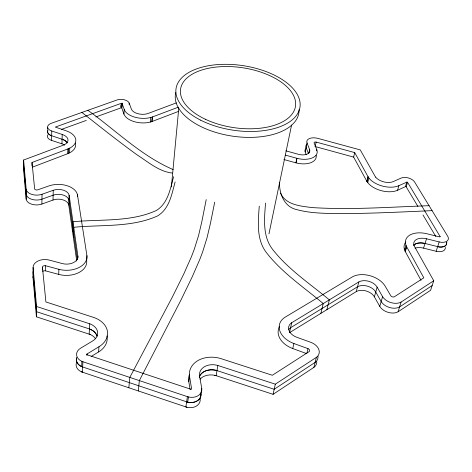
<?xml version="1.0" encoding="UTF-8"?>
<svg xmlns="http://www.w3.org/2000/svg" width="472" height="472" viewBox="0 0 472 472"><rect width="100%" height="100%" fill="white"/><g stroke="black" fill="none" stroke-linecap="round" stroke-linejoin="round"><path stroke-width="0.71" d="M64.422 144.692A11.529 6.496 1.6 0 1 63.537 145.087L23.606 160.02L23.6 169.649L26.172 199.178A10.455 6.372 -0.2 0 0 41.884 204.052L53.011 200.045A10.467 6.466 0.7 0 1 68.776 205.019L76.73 261.057M26.172 199.178L26.202 189.378L23.606 160.02M31.984 165.943L32.013 162.498L68.251 148.792A19.653 11.068 1.5 0 0 69.756 148.108A19.087 10.756 1.6 0 0 65.932 130.738L55.295 127.08L121.422 103.279L121.103 107.817L95.857 116.956M95.598 338.79A14.172 10.396 -0.2 0 0 90.4 334.583L36.427 316.806L33.016 277.701L33.105 267.524A11.623 7.741 -1.1 0 1 49.182 260.066L62.334 263.577A11.375 7.511 0.4 0 0 77.892 256.107L69.118 195.272A10.549 6.431 0.9 0 0 53.236 190.293L42.026 194.257A10.537 6.342 0 0 1 26.208 189.378M36.427 316.806L36.545 306.487L33.105 267.524M41.884 204.052L42.026 194.257M42.391 270.096L42.439 267.181A2.307 1.54 -1 0 1 45.631 265.76L58.876 269.311A20.502 13.535 0.3 0 0 86.931 255.753L77.473 194.847L77.432 196.346M47.554 129.529L47.595 127.18M86.913 255.641L86.671 260.774A20.42 13.57 0.3 0 1 58.729 274.403L45.536 270.857L45.631 265.765M64.682 145.087A11.151 6.372 1.4 0 0 61.95 143.83L51.572 140.396L51.767 131.015L62.215 134.449A11.245 6.337 1.6 0 1 64.416 144.692M53.011 200.045L53.236 190.293M61.95 143.83L62.215 134.449M58.729 274.403L58.876 269.311M32.633 167.076L67.891 153.618L68.045 148.869M75.314 143.069A19.022 10.791 1.5 0 1 69.585 152.851A19.582 11.11 1.5 0 1 68.092 153.542L68.251 148.792M69.59 152.857L69.756 148.108M68.776 205.025L69.118 195.272M72.558 231.658L72.936 221.769C100.601 219.037 130.343 222.288 156.244 210.547C167.973 203.473 170.303 188.865 173.607 176.717M73.343 237.204L73.732 227.286C101.586 224.507 131.523 227.722 157.607 215.91C169.395 208.819 171.784 194.157 175.124 181.962M77.797 258.267L77.892 256.107M186.635 401.825C192.476 404.203 201.916 400.952 200.936 393.53C201.933 400.952 192.47 404.215 186.635 401.825L82.152 366.797L81.668 366.602L81.933 361.369A10.762 8 0 0 1 80.57 348.23L92.559 341.02A14.266 10.343 0.1 0 0 90.978 324.293A14.656 10.632 0.1 0 0 89.727 323.792L36.545 306.487M81.933 361.369A9.983 7.422 -0.1 0 0 82.919 361.747L82.376 372.16L186.947 407.271A10.809 8.431 8.9 0 0 196.299 406.132A10.827 8.449 8.9 0 0 200.128 398.651L201.745 388.362L199.591 376.219A14.555 11.015 10.6 0 1 216.43 365.116A14.957 11.316 10.5 0 1 217.84 365.47L275.318 384.173L316.393 357.357A12.231 8.691 16.4 0 0 310.759 342.306L296.764 337.256A11.918 8.307 15.2 0 1 291.708 322.73L358.85 281.926A11.316 7.275 17.1 0 1 377.134 287.147L382.586 296.634A11.44 7.304 18.4 0 0 401.088 302.062M86.895 355.333L86.966 354.029L98.961 346.725L98.624 351.923L91.19 356.478M89.727 323.792L89.155 334.082A14.532 10.661 -0.2 0 1 90.4 334.583M121.794 107.994C124.49 97.81 118.578 106.495 121.794 107.994L123.93 114.065A17.665 9.588 5 0 0 150.314 122.053A18.184 9.865 5 0 0 151.819 121.593L178.351 111.475M259.27 206.134C258.149 221.657 256.249 239.021 266.184 252.319C281.931 272.668 303.697 287.194 323.255 303.555L320.842 313.39M123.93 114.065L124.254 109.51L122.112 103.456M129.104 104.395L129.198 103.102A7.682 4.112 4.3 0 0 117.67 99.775A7.115 3.805 4.3 0 0 117.032 99.975L51.165 123.34A7.54 4.171 1.7 0 0 50.51 123.599A8.142 4.502 1.7 0 0 51.772 131.015M265.547 203.06C264.379 218.501 262.397 235.811 272.326 249.045C288.056 269.27 309.809 283.637 329.35 299.856L326.901 309.661M150.32 122.059L150.733 117.498A18.243 9.829 5 0 0 152.238 117.038L178.227 107.215M151.86 121.575L152.238 117.038M152.002 121.528L152.421 116.967M128.844 387.783L129.806 377.411L172.333 297.077L183.82 273.907L191.461 256.644L194.257 249.31L198.529 235.687L201.874 221.486L206.205 199.632M171.377 186.959L178.788 107.994M138.29 390.958L139.346 380.597L181.071 299.82L192.358 276.539L199.886 259.205L202.659 251.853L206.919 238.201L210.3 223.982L214.713 202.116M190.068 389.335L188.818 381.754L189.567 376.591A24.715 18.697 10.6 0 1 218.176 357.9A25.488 19.299 10.5 0 1 220.56 358.502L272.356 375.264L309.172 351.581A2.431 1.729 16.4 0 0 307.998 348.637L293.908 343.522A21.482 14.974 15.2 0 1 284.917 317.314L352.377 276.881A20.384 13.116 17.1 0 1 385.205 286.238L390.727 295.69A2.272 1.451 18.4 0 0 394.315 296.799L423.809 277.825L406.669 246.762L405.259 251.517L421.012 280.327M82.919 361.747L187.384 396.639L185.885 406.964A10.036 7.829 8.8 0 0 186.947 407.271M187.703 402.132L188.458 396.946A10.921 8.419 8.8 0 0 201.739 388.368M199.39 377.506L199.591 376.219M217.84 365.47L216.129 375.677L273.082 394.332L313.88 367.387A12.136 8.726 16.6 0 0 316.759 361.735M285.442 155.129L296.817 158.285L295.903 162.852L283.867 159.501M316.163 155.312A16.768 9.351 11.3 0 1 296.068 162.893L296.976 158.327A16.827 9.316 11.2 0 0 316.771 149.595L314.128 143.022A1.835 1.003 11.7 0 1 316.14 142.072L354.72 152.603L368.125 176.888L366.956 181.454A19.387 10.791 14.7 0 0 367.729 182.587A18.809 10.473 14.7 0 0 397.607 190.234L405.477 186.605L406.121 186.711L417.867 206.37M306.198 154.592L305.183 151.943L307.024 142.963A9.233 5.033 11.7 0 1 317.567 138.296L360.272 149.919L375.187 176.481A11.417 6.313 14.7 0 0 375.641 177.142M268.952 233.894L291.584 125.021M308.794 153.424L309.602 149.541L307.024 142.963M316.14 142.066L315.19 146.562A1.829 1.003 11.7 0 0 314.983 146.526M316.494 150.887L316.771 149.595M273.082 394.332L275.318 384.173M289.554 332.377L291.702 322.73M306.782 353.67L292.758 348.554L293.908 343.522M366.956 181.454L353.64 157.099L354.72 152.603M306.936 353.044L307.998 348.643M313.88 367.387L316.393 357.357M366.874 181.307L368.036 176.74M367.729 182.587L368.897 178.021A19.452 10.75 14.7 0 1 368.125 176.888M289.483 332.689L356.242 291.607L358.85 281.926M397.589 190.222L398.864 185.655L407.082 182.033L407.513 182.251L406.239 186.829M405.477 186.605L406.776 182.062M414.068 245.552A12.65 7.475 17.9 0 0 414.422 246.355L433.738 280.752L430.594 290.304L398.102 311.768A11.357 7.345 18.7 0 1 388.338 312.429A11.34 7.334 18.7 0 1 379.753 306.34L374.373 296.823L377.134 287.147M379.753 306.34L382.586 296.634M405.259 251.517L405.183 251.364A21.476 12.773 18 0 1 404.581 249.971L405.997 245.239A20.91 12.36 17.9 0 1 427.101 233.799L439.686 236.938L440.199 236.69M405.183 251.364L406.587 246.608A21.553 12.738 17.9 0 1 405.997 245.239M398.102 311.768L401.088 302.068L433.738 280.752M415.071 248.172A12.207 7.31 18.1 0 1 423.573 248.136L426.505 238.779L439.172 241.929A8.968 5.192 18.1 0 0 447.999 236.791A8.307 4.808 18.1 0 0 447.692 236.218L414.611 182.009A7.664 4.224 15.5 0 0 414.268 181.513A8.272 4.561 15.5 0 0 401.147 178.062L393.235 181.608A11.116 6.148 14.6 0 1 375.647 177.142M423.573 248.136L436.146 251.281L439.172 241.929M199.337 376.55C202.352 370.131 210.724 368.667 216.978 370.597L274.197 389.276L315.131 362.396A12.178 8.702 16.5 0 0 317.975 356.207M199.65 375.901C203.031 370.018 210.913 368.756 216.978 370.597M413.602 245.222C416.634 242.413 421.266 242.596 425.036 243.475L437.656 246.62C440.913 247.694 447.373 247.11 446.783 242.413M413.914 244.927C417.012 242.455 421.366 242.626 425.036 243.475M432.163 285.548L399.589 306.936A11.393 7.322 18.6 0 1 381.158 301.508L375.747 292.003A11.269 7.292 17.2 0 0 357.54 286.787L290.593 327.727A11.871 8.325 15.3 0 0 288.593 329.598M176.31 102.908L147.83 113.557A10.703 5.764 5 0 1 146.957 113.823A10.437 5.629 5 0 1 131.399 109.138L129.198 103.102M61.319 129.452L86.299 120.413M432.087 210.642C402.144 211.969 372.202 213.45 342.224 213.633C327.12 213.385 311.744 213.621 297.035 209.692C284.297 207.114 279.276 193.915 279.436 182.233M429.066 205.698C390.267 207.031 351.374 210.016 312.558 207.609C301.171 206.193 285.849 205.167 280.504 193.113M172.25 173.053C158.852 171.537 148.178 161.961 137.216 154.963C118.366 141.329 100.164 126.832 81.898 112.436M437.656 246.62C440.978 247.788 447.757 246.945 446.701 242.095M214.736 375.317L216.129 375.677A14.821 11.346 10.6 0 0 214.736 375.317A14.455 11.062 10.6 0 0 203.054 376.815A14.408 11.021 10.6 0 0 200.116 379.181M315.786 146.721L353.64 157.099M285.896 150.845L298.617 154.362A9.34 5.168 11.2 0 0 309.602 149.541M97.114 336.253C96.099 332.648 92.86 330.158 89.444 328.96L36.486 311.673L33.058 272.633A11.576 7.758 -1.2 0 1 33.53 270.308M51.672 135.724C49.466 135.134 46.504 132.915 47.873 130.355C46.492 132.909 49.46 135.145 51.672 135.724L63.791 139.848L66.145 141.405L67.354 142.898L65.301 140.727L62.08 139.157M87.102 354.791L190.782 389.229M82.647 366.974C78.783 365.871 75.148 361.853 76.67 357.652C75.29 361.434 78.216 365.281 81.668 366.602M89.444 328.96C92.689 330.105 95.733 332.388 96.949 335.71M173.159 169.584C141.187 155.843 115.882 130.419 87.91 110.306M81.408 371.783L82.376 372.16A9.894 7.44 -0.3 0 1 81.408 371.783A10.655 8.012 -0.3 0 1 76.718 362.142M407.537 182.286L440.169 236.619M422.995 214.978L435.786 236.472M306.104 147.465L308.499 153.654M189.567 376.591L191.591 388.769A0.608 0.472 8.8 0 1 190.853 389.247M77.461 259.694L68.947 200.169A10.508 6.449 0.8 0 0 53.124 195.19L41.955 199.172A10.502 6.36 -0.1 0 1 26.19 194.293L23.606 164.852M32.013 162.498L34.645 188.924A2.094 1.263 0 0 0 37.76 189.827L48.946 185.915A19.01 11.588 0.9 0 1 77.467 194.836M42.439 267.181L45.902 301.962L93.969 317.526A24.981 18.125 0 0 1 96.087 318.37A24.219 17.558 0.1 0 1 98.984 346.749M356.242 291.607A11.228 7.316 17.3 0 1 374.379 296.829M436.146 251.281A8.909 5.227 18.3 0 0 443.763 250.585A8.891 5.221 18.3 0 0 445.308 247.393M305.183 151.943A9.169 5.068 11.7 0 1 305.703 148.804M306.098 147.465A9.204 5.056 11.7 0 1 306.617 144.338M47.938 134.768A8.077 4.531 1.5 0 0 47.43 136.538A8.095 4.537 1.5 0 0 51.572 140.396M33.016 277.701A11.54 7.782 -1.3 0 1 33.559 275.2M188.782 381.754A24.603 18.727 10.6 0 1 189.36 374.709M106.955 335.875A24.119 17.588 0 0 1 98.648 351.941M292.758 348.554A21.393 15.004 15.3 0 1 279.678 326.441M404.592 249.971A20.833 12.396 18 0 1 405.837 241.953M42.769 271.435A2.301 1.54 -1.2 0 1 45.536 270.857M188.458 396.946A10.124 7.812 8.8 0 1 187.384 396.639M414.074 245.552A12.319 7.281 17.9 0 1 426.505 238.773M150.727 117.493A17.724 9.552 5 0 1 124.23 109.51M398.887 185.673A18.874 10.437 14.6 0 1 368.903 178.021M87.037 354.761A0.602 0.448 0 0 1 86.972 354.029M299.041 109.628A62.404 32.828 8.5 0 1 233.451 136.284A62.404 32.828 8.5 0 1 175.826 92.488M205.261 119.21A58.085 30.261 8.5 0 0 295.472 106.324A58.085 30.261 8.5 0 0 213.368 67.419A58.085 30.261 8.5 0 0 205.261 119.21M200.6 120.142A62.658 32.651 8.5 0 0 299.702 108.554A62.658 32.651 8.5 0 0 213.716 64.977A62.658 32.651 8.5 0 0 200.6 120.142"/></g></svg>
